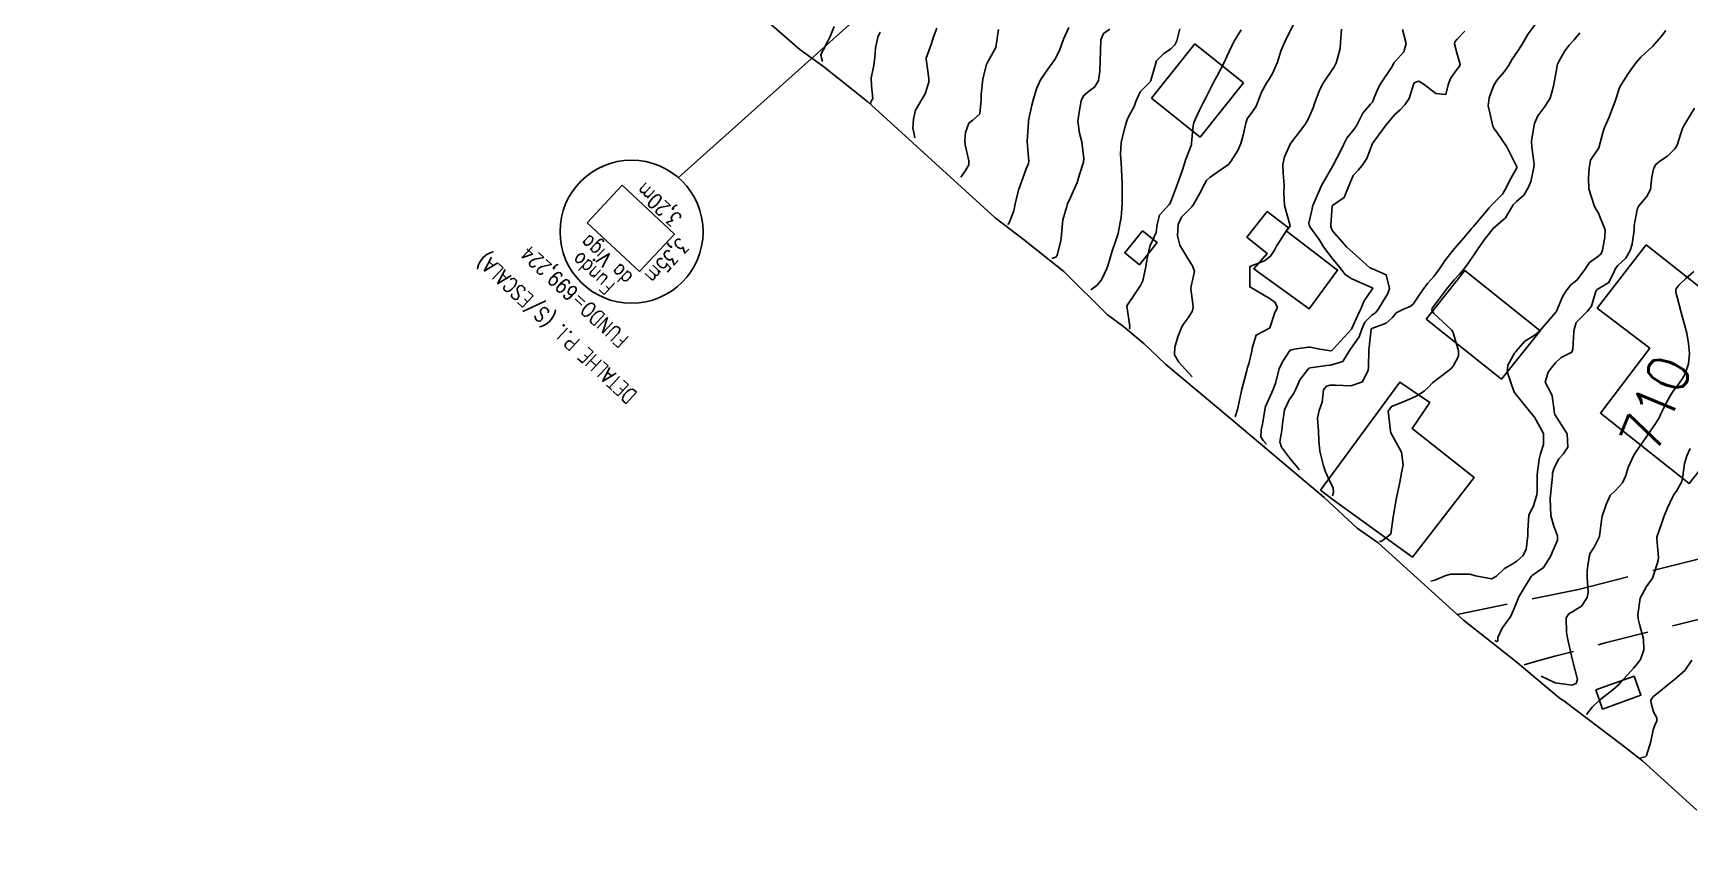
# Model space of a CAD drawing. Header units: metres. Extents: x 298520 to 308411, y 7433745 to 7450750.
# Drawn here: x 301135.2 to 301297.3, y 7442666.3 to 7442745 of the extents above; entities that cross this region are included whole.
import ezdxf
from ezdxf.enums import TextEntityAlignment as Align

# ---------------------------------------------------------------- set-up
doc = ezdxf.new("R2010")
doc.units = ezdxf.units.M
doc.header["$LTSCALE"] = 10
for name, pattern in [('CONTINUO', [0]), ('DASHED', [0.75, 0.5, -0.25]), ('TRACEJADO', [8.7, 8, -0.7])]:
    doc.linetypes.add(name, pattern=pattern)
for name, color, linetype in [('Area', 45, 'Continuous'), ('Cotas', 45, 'Continuous'), ('Curvas de Nivel 1m', 11, 'Continuous'), ('Curvas de Nivel 5m', 15, 'Continuous'), ('Edificações', 30, 'Continuous'), ('TEXTO', 45, 'Continuous'), ('Vias Secundárias', 230, 'DASHED')]:
    doc.layers.add(name, color=color, linetype=linetype)
doc.styles.add('ROMANS', font='romans', dxfattribs={"height": 0.2})
doc.styles.add('Style-STANDARD', font='STANDARD.shx')

msp = doc.modelspace()

# ---------------------------------------------------------------- linework, layer by layer
at = {"layer": 'Area'}
msp.add_polyline3d([(301297.98, 7442668.95, 719.77), (301292.67, 7442673.78, 712.2), (301290.62, 7442675.39, 711.92), (301285.1, 7442679.55, 710.52), (301284.5, 7442679.98, 717.8), (301280.23, 7442683.52, 709.72), (301275.17, 7442687.54, 716.12), (301266.81, 7442695.11, 710.47), (301264.74, 7442696.55, 710.5), (301261.53, 7442699.53, 710.5), (301252.38, 7442707.25, 703.45), (301245.98, 7442712.59, 706.56), (301243.9, 7442714.56, 706.23), (301241.9, 7442716.24, 701.37), (301240.28, 7442717.45, 701.04), (301236.13, 7442721.54, 707.36), (301236.03, 7442721.64, 704.13), (301232.07, 7442724.81, 707.49), (301229.31, 7442726.91, 705.42), (301216.85, 7442738.24, 697.34), (301212.57, 7442741.68, 694.42), (301210.21, 7442743.37, 693.77), (301203.7, 7442749.03, 692.36)], dxfattribs=at)
at = {"layer": 'Curvas de Nivel 1m', "flags": 128}
for points, elevation in [([(301248.6, 7442711.35), (301247.31, 7442712.77), (301246.88, 7442713.5), (301246.91, 7442714.23), (301247.19, 7442715.25), (301247.6, 7442716.22), (301247.81, 7442716.59), (301248.2, 7442717.13), (301248.62, 7442717.79), (301248.7, 7442718.21), (301248.48, 7442719.96), (301248.5, 7442720.21), (301248.82, 7442721.63), (301248.65, 7442722.21), (301248.26, 7442722.77), (301247.41, 7442724.22), (301247.18, 7442725.12), (301247.23, 7442726.23), (301247.57, 7442726.97), (301248.33, 7442727.75), (301248.57, 7442727.96), (301248.74, 7442728.21), (301249.31, 7442729.23), (301249.81, 7442730.2), (301250, 7442730.55), (301250.36, 7442730.88), (301252.18, 7442732.16), (301252.28, 7442732.26), (301252.38, 7442732.4), (301253.08, 7442733.47), (301253.37, 7442734.15), (301253.59, 7442734.97), (301253.84, 7442736.15), (301253.99, 7442736.58), (301254.43, 7442737.21), (301254.82, 7442737.76), (301254.98, 7442738.13), (301255.4, 7442739.19), (301255.9, 7442740.13), (301256.13, 7442740.47), (301256.48, 7442741.01), (301256.96, 7442742.11), (301257.31, 7442743.31), (301257.66, 7442744.1), (301258.54, 7442745.92)], 702), ([(301262.34, 7442699.69), (301262.42, 7442700.04), (301262.4, 7442700.45), (301262.01, 7442701.26), (301261.64, 7442702.05), (301261.44, 7442702.64), (301261.09, 7442704.06), (301261, 7442705.11), (301260.98, 7442706.06), (301260.86, 7442707.29), (301261.04, 7442708.06), (301261.31, 7442708.85), (301261.44, 7442710.06), (301261.75, 7442710.42), (301262.12, 7442710.53), (301262.62, 7442710.54), (301264.12, 7442710.47), (301265.26, 7442710.87), (301265.82, 7442712), (301265.85, 7442712.29), (301265.89, 7442714), (301265.92, 7442714.25), (301266.12, 7442716), (301266.14, 7442716.05), (301266.18, 7442716.08), (301267.59, 7442716.58), (301268.2, 7442717.14), (301268.58, 7442717.59), (301269.28, 7442717.96), (301269.94, 7442718.23), (301270.22, 7442718.46), (301270.83, 7442719.34), (301271.24, 7442719.94), (301271.67, 7442720.5), (301272.25, 7442721.16), (301272.81, 7442721.92), (301273.39, 7442722.79), (301274.28, 7442723.9), (301275.21, 7442724.97), (301275.98, 7442725.88), (301276.13, 7442726.06), (301276.31, 7442726.25), (301277.68, 7442727.86), (301277.97, 7442728.21), (301278.33, 7442728.55), (301278.96, 7442729.22), (301279.34, 7442729.84), (301279.66, 7442730.53), (301280.37, 7442731.8), (301280.39, 7442731.82), (301280.37, 7442731.87), (301279.41, 7442733.84), (301278.42, 7442735.28), (301278.16, 7442735.59), (301278.04, 7442735.86), (301277.73, 7442737.16), (301277.58, 7442737.86), (301277.68, 7442738.64), (301278.12, 7442739.86), (301278.48, 7442740.43), (301279.14, 7442741.19), (301279.59, 7442741.84), (301279.92, 7442742.41), (301280.51, 7442743.27), (301280.74, 7442743.61), (301280.85, 7442743.83), (301281.47, 7442744.88), (301282.18, 7442745.81)], 706), ([(301212.43, 7442742.19), (301212.25, 7442742.81), (301212.26, 7442742.88), (301212.5, 7442743.29), (301212.96, 7442744.19), (301213.17, 7442744.63), (301213.56, 7442745.6)], 694), ([(301221.47, 7442734.73), (301221.35, 7442735.24), (301221.28, 7442735.67), (301221.33, 7442736.54), (301221.53, 7442737.44), (301222.17, 7442738.52), (301222.46, 7442739.01), (301222.83, 7442740.16), (301222.84, 7442740.52), (301222.58, 7442742.43), (301222.58, 7442742.52), (301223.08, 7442743.95), (301223.27, 7442744.51), (301223.61, 7442745.44)], 696), ([(301225.96, 7442730.87), (301226.36, 7442731.42), (301226.75, 7442732.09), (301226.76, 7442732.47), (301226.4, 7442734.04), (301226.34, 7442734.47), (301226.41, 7442735.23), (301226.74, 7442736.14), (301227.15, 7442736.46), (301227.81, 7442737.08), (301227.94, 7442738.46), (301227.94, 7442738.97), (301228.11, 7442740.45), (301228.17, 7442740.76), (301228.49, 7442741.88), (301228.66, 7442742.28), (301228.78, 7442742.45), (301229.39, 7442743.56), (301229.52, 7442744.44), (301229.65, 7442745.32)], 697), ([(301230.56, 7442726.23), (301230.58, 7442726.24), (301230.6, 7442726.28), (301230.7, 7442726.42), (301231.16, 7442727.58), (301231.32, 7442728.42), (301231.65, 7442729.71), (301231.89, 7442730.41), (301232.37, 7442731.69), (301232.57, 7442732.2), (301232.61, 7442732.4), (301232.46, 7442734.35), (301232.45, 7442734.4), (301232.57, 7442736.25), (301232.58, 7442736.4), (301232.91, 7442737.93), (301233.04, 7442738.39), (301233.36, 7442739.5), (301233.76, 7442740.39), (301234.05, 7442740.81), (301234.48, 7442741.44), (301235.17, 7442742.37), (301235.62, 7442743.25), (301236, 7442744.36), (301236.53, 7442745.52)], 698), ([(301234.87, 7442722.92), (301235.25, 7442723.04), (301235.38, 7442723.26), (301235.68, 7442724.37), (301235.78, 7442724.87), (301235.9, 7442726.36), (301235.96, 7442726.71), (301236.33, 7442727.99), (301236.41, 7442728.28), (301236.45, 7442728.36), (301236.57, 7442728.59), (301237.36, 7442730.34), (301237.57, 7442731.13), (301237.96, 7442732.33), (301238.01, 7442732.7), (301237.79, 7442734.34), (301237.57, 7442735.18), (301237.42, 7442736.34), (301237.54, 7442737.24), (301237.75, 7442738.34), (301237.96, 7442738.83), (301238.46, 7442739.26), (301239.08, 7442739.72), (301239.45, 7442740.32), (301239.57, 7442741.23), (301239.6, 7442742.32), (301239.62, 7442743.21), (301239.67, 7442744.32), (301239.94, 7442744.91), (301240.53, 7442745.34)], 699), ([(301242.54, 7442716), (301242.47, 7442716.08), (301242.46, 7442716.14), (301242.5, 7442716.28), (301242.21, 7442718.28), (301243.02, 7442719.48), (301243.55, 7442720.27), (301243.77, 7442720.74), (301244.09, 7442722.26), (301244.11, 7442722.4), (301244.27, 7442723.24), (301244.45, 7442724.09), (301244.53, 7442724.26), (301245.08, 7442725.46), (301245.18, 7442726.25), (301245.4, 7442727.17), (301246.33, 7442728.16), (301246.37, 7442728.2), (301246.39, 7442728.24), (301246.48, 7442728.38), (301247.18, 7442730.23), (301247.64, 7442731.5), (301247.86, 7442732.22), (301247.98, 7442732.62), (301248.4, 7442733.7), (301248.53, 7442734.08), (301248.55, 7442734.21), (301248.69, 7442735.94), (301248.76, 7442736.21), (301249.29, 7442737.35), (301249.71, 7442738.2), (301249.96, 7442738.7), (301250.47, 7442739.69), (301250.73, 7442740.19), (301251.01, 7442740.72), (301251.78, 7442742.17), (301252, 7442742.67), (301252.52, 7442743.78), (301252.64, 7442744.04), (301252.72, 7442744.16), (301253.4, 7442745.28)], 701), ([(301252.82, 7442707.42), (301253.04, 7442708.16), (301253.3, 7442709.34), (301253.47, 7442710.15), (301253.96, 7442711.97), (301253.99, 7442712.14), (301254.02, 7442712.26), (301254.14, 7442712.62), (301254.45, 7442713.85), (301254.49, 7442714.14), (301254.88, 7442715.43), (301256.18, 7442716.09), (301256.21, 7442716.12), (301256.68, 7442717.64), (301256.94, 7442718.11), (301256.74, 7442718.63), (301256.22, 7442718.96), (301254.23, 7442720.14), (301254.25, 7442722.14), (301255.69, 7442722.7), (301256.27, 7442723.15), (301256.66, 7442723.73), (301256.84, 7442724.11), (301257.8, 7442725.6), (301258.18, 7442726.09), (301258.17, 7442726.23), (301257.65, 7442728.1), (301257.57, 7442729.33), (301257.59, 7442730.1), (301257.51, 7442731.25), (301257.48, 7442732.1), (301257.64, 7442732.85), (301258.18, 7442734.09), (301258.41, 7442734.44), (301259.15, 7442735.35), (301259.68, 7442736.08), (301259.94, 7442736.56), (301260.44, 7442737.67), (301260.59, 7442738.07), (301261.08, 7442739.44), (301261.41, 7442740.06), (301262.49, 7442741.68), (301262.62, 7442741.91), (301262.68, 7442742.04), (301263.09, 7442743.46), (301263.11, 7442744.03), (301263.23, 7442745.34)], 703), ([(301255.87, 7442704.75), (301255.56, 7442705.12), (301255.33, 7442705.49), (301255.35, 7442706.13), (301255.49, 7442706.71), (301255.7, 7442708.12), (301255.78, 7442708.44), (301256.1, 7442709.16), (301256.53, 7442710.11), (301256.75, 7442710.74), (301257.13, 7442712.11), (301257.43, 7442712.81), (301258.16, 7442713.91), (301258.28, 7442713.97), (301258.8, 7442714.08), (301259.99, 7442714.25), (301260.16, 7442714.24), (301261.09, 7442714.06), (301262.16, 7442713.9), (301262.28, 7442713.93), (301262.4, 7442714.05), (301264.18, 7442716), (301264.82, 7442717.39), (301265.12, 7442718.01), (301265.45, 7442718.78), (301266.23, 7442719.93), (301266.28, 7442720), (301266.27, 7442720.04), (301266.23, 7442720.06), (301266.14, 7442720.09), (301264.24, 7442720.94), (301263.56, 7442721.35), (301263.04, 7442722.04), (301262.27, 7442722.99), (301261.44, 7442724.05), (301261.02, 7442724.79), (301260.3, 7442725.75), (301260.07, 7442726.07), (301260.01, 7442726.38), (301260.33, 7442727.79), (301260.38, 7442728.02), (301260.4, 7442728.07), (301260.43, 7442728.16), (301261.25, 7442730.06), (301262.37, 7442731.98), (301262.41, 7442732.04), (301263.07, 7442733.36), (301263.41, 7442734.03), (301263.74, 7442734.69), (301264.42, 7442735.53), (301264.63, 7442735.81), (301264.74, 7442736.02), (301265.32, 7442737.12), (301266.07, 7442738), (301266.24, 7442738.21), (301266.45, 7442738.73), (301266.83, 7442739.64), (301267.03, 7442739.99), (301268.1, 7442741.59), (301268.31, 7442741.97), (301268.38, 7442742.09), (301268.5, 7442742.21), (301269.33, 7442743.14), (301269.54, 7442743.96), (301269.19, 7442745.31)], 704), ([(301266.94, 7442695.23), (301267.04, 7442695.25), (301267.23, 7442695.34), (301267.99, 7442695.92), (301268.03, 7442695.97), (301268.27, 7442697.66), (301268.33, 7442697.97), (301268.58, 7442699.38), (301268.69, 7442699.96), (301268.91, 7442701.05), (301269.1, 7442701.96), (301269.25, 7442702.73), (301269.09, 7442703.96), (301268.06, 7442705.88), (301268.03, 7442705.94), (301268.02, 7442705.97), (301268.02, 7442706.02), (301267.78, 7442707.97), (301268.1, 7442708.43), (301269.18, 7442708.88), (301270.11, 7442709.27), (301270.58, 7442709.47), (301271.32, 7442709.94), (301271.72, 7442710.34), (301272.12, 7442710.76), (301273.62, 7442711.91), (301273.9, 7442712.14), (301274.14, 7442712.4), (301274.68, 7442713.37), (301274.67, 7442713.89), (301274.18, 7442715.56), (301274.09, 7442715.81), (301274.03, 7442715.9), (301272.21, 7442717.57), (301272.06, 7442717.93), (301272.09, 7442718.05), (301272.22, 7442718.22), (301273.48, 7442719.91), (301274.24, 7442720.84), (301274.76, 7442721.38), (301275.18, 7442721.89), (301275.64, 7442722.51), (301276.28, 7442723.42), (301276.47, 7442723.69), (301276.59, 7442723.88), (301277.2, 7442724.78), (301278.07, 7442725.85), (301278.31, 7442726.07), (301279.26, 7442726.9), (301279.82, 7442727.84), (301280.01, 7442728.16), (301280.33, 7442728.48), (301281.06, 7442729.1), (301281.49, 7442729.82), (301281.73, 7442730.45), (301282.05, 7442731.81), (301282.06, 7442732.13), (301281.85, 7442733.82), (301281.82, 7442734.41), (301282.03, 7442735.81), (301282.12, 7442736.12), (301282.43, 7442736.88), (301283.1, 7442737.8), (301283.63, 7442738.61), (301283.97, 7442739.79), (301284.28, 7442741.57), (301284.32, 7442741.78), (301284.36, 7442741.91), (301284.5, 7442742.2), (301285.07, 7442743.22), (301285.5, 7442743.77), (301285.99, 7442744.31), (301286.54, 7442744.98)], 707), ([(301271.96, 7442691.37), (301272.34, 7442691.47), (301273.44, 7442691.91), (301273.78, 7442692.02), (301273.89, 7442692.03), (301275.73, 7442692.04), (301275.9, 7442692.02), (301276.34, 7442691.88), (301277.89, 7442691.58), (301278.4, 7442691.85), (301279.17, 7442692.58), (301279.91, 7442693.02), (301280.41, 7442693.33), (301280.97, 7442693.82), (301281.29, 7442694.45), (301281.46, 7442695.81), (301281.46, 7442696.3), (301281.55, 7442697.81), (301281.69, 7442698.1), (301281.98, 7442698.62), (301282.33, 7442699.8), (301282.36, 7442700.17), (301282.36, 7442701.8), (301282.55, 7442703.29), (301282.68, 7442703.8), (301282.98, 7442704.72), (301282.98, 7442705.8), (301282.09, 7442707.4), (301281.76, 7442707.81), (301280.11, 7442709.83), (301279.43, 7442711.84), (301279.49, 7442712.49), (301280.16, 7442713.65), (301280.23, 7442713.76), (301280.27, 7442713.83), (301281.16, 7442714.83), (301282.18, 7442715.46), (301282.6, 7442715.8), (301284.2, 7442717.67), (301284.25, 7442717.73), (301284.27, 7442717.78), (301284.84, 7442719.16), (301285.21, 7442719.77), (301285.67, 7442720.33), (301286.24, 7442720.81), (301286.98, 7442721.75), (301287.48, 7442722.52), (301288.27, 7442723.08), (301288.62, 7442723.38), (301288.76, 7442723.73), (301289, 7442725.02), (301289.01, 7442725.72), (301288.32, 7442727.41), (301288.19, 7442727.6), (301288.11, 7442727.73), (301287.95, 7442728.11), (301287.43, 7442729.74), (301287.39, 7442730.77), (301287.45, 7442731.74), (301287.59, 7442732.53), (301288.4, 7442733.73), (301288.82, 7442735.33), (301288.97, 7442735.72), (301289.41, 7442736.74), (301289.78, 7442737.72), (301289.96, 7442738.21), (301290.47, 7442739.71), (301291.25, 7442740.94), (301291.75, 7442741.7), (301292.08, 7442742.12), (301292.51, 7442742.6), (301293.66, 7442743.67), (301294.53, 7442744.65), (301294.97, 7442745.22)], 708), ([(301278.23, 7442685.55), (301278.42, 7442685.45), (301278.5, 7442685.51), (301278.5, 7442685.85), (301278.93, 7442686.75), (301279.71, 7442687.83), (301279.86, 7442688.08), (301280.37, 7442689.32), (301280.58, 7442689.82), (301281.05, 7442690.65), (301281.78, 7442691.81), (301281.84, 7442691.87), (301281.89, 7442691.9), (301283, 7442692.7), (301283.68, 7442693.78), (301283.93, 7442694.38), (301284.36, 7442695.36), (301284.36, 7442695.78), (301283.96, 7442696.84), (301283.71, 7442697.78), (301283.64, 7442699.44), (301283.67, 7442699.78), (301283.85, 7442701.62), (301283.86, 7442701.78), (301283.88, 7442701.92), (301284.02, 7442702.45), (301284.5, 7442703.31), (301284.9, 7442703.77), (301285.36, 7442704.46), (301285.29, 7442705.77), (301284.09, 7442707.67), (301284.05, 7442707.78), (301283.82, 7442709.49), (301283.7, 7442709.79), (301283.14, 7442710.81), (301283.45, 7442711.79), (301283.74, 7442712.19), (301284.15, 7442712.71), (301284.7, 7442713.23), (301285.76, 7442713.76), (301285.87, 7442714.06), (301285.94, 7442715.76), (301285.97, 7442715.97), (301286.19, 7442716.65), (301287.25, 7442717.74), (301287.69, 7442718.26), (301288.12, 7442719.73), (301288.23, 7442719.88), (301289.39, 7442720.57), (301289.92, 7442721.71), (301290.02, 7442721.95), (301290.26, 7442722.23), (301291.03, 7442722.94), (301291.46, 7442723.7), (301291.66, 7442724.32), (301291.85, 7442725.69), (301291.87, 7442726.13), (301292.16, 7442727.69), (301292.2, 7442727.81), (301292.33, 7442728.07), (301293.06, 7442728.96), (301293.45, 7442729.67), (301293.58, 7442730.89), (301293.76, 7442731.67), (301293.96, 7442732.09), (301294.38, 7442732.45), (301295.12, 7442732.93), (301295.84, 7442733.65), (301296.05, 7442734), (301296.42, 7442735.16), (301296.6, 7442735.64), (301296.74, 7442735.95), (301297.75, 7442737.62)], 709), ([(301287.18, 7442678.3), (301287.75, 7442679.03), (301288.48, 7442679.73), (301289.76, 7442680.73), (301290.28, 7442681.19), (301290.75, 7442681.7), (301291.24, 7442682.24), (301291.79, 7442682.84), (301292.19, 7442683.29), (301292.48, 7442683.68), (301292.79, 7442684.65), (301292.76, 7442685.68), (301292.39, 7442687.14), (301292.25, 7442687.68), (301292.22, 7442688.05), (301292.46, 7442689.68), (301293.07, 7442690.85), (301293.64, 7442691.66), (301293.73, 7442691.83), (301293.9, 7442692.42), (301294.21, 7442693.37), (301294.23, 7442693.66), (301294.06, 7442695.54), (301294.07, 7442695.66), (301294.55, 7442697.07), (301294.76, 7442697.65), (301295.11, 7442698.52), (301295.65, 7442699.64), (301295.78, 7442699.86), (301296, 7442700.17), (301296.53, 7442701.12), (301296.63, 7442701.63), (301296.79, 7442702.88), (301297.01, 7442703.63), (301297.34, 7442704.34)], 711), ([(301292.48, 7442674.08), (301292.92, 7442674.19), (301293.07, 7442674.29), (301293.5, 7442675.67), (301293.53, 7442675.85), (301293.72, 7442676.81), (301293.96, 7442677.44), (301294.08, 7442677.66), (301294.07, 7442678), (301293.74, 7442678.58), (301293.51, 7442679.43), (301293.5, 7442679.67), (301293.57, 7442679.86), (301293.76, 7442680.06), (301295.67, 7442681.64), (301295.73, 7442681.69), (301295.77, 7442681.72), (301296.8, 7442682.61), (301297.51, 7442683.62)], 712)]:
    msp.add_lwpolyline(points, dxfattribs=dict(at, elevation=elevation))
at = {"layer": 'Curvas de Nivel 5m', "flags": 128}
for points, elevation in [([(301217.14, 7442738.06), (301217.13, 7442738.13), (301217.15, 7442738.23), (301217.35, 7442738.58), (301217.23, 7442739.82), (301217.18, 7442740.58), (301217.42, 7442741.64), (301217.54, 7442742.58), (301217.6, 7442743.48), (301217.85, 7442744.58), (301218.06, 7442745.04)], 695), ([(301238.69, 7442719.86), (301239.32, 7442720.32), (301239.72, 7442720.83), (301240.25, 7442721.93), (301240.38, 7442722.31), (301240.8, 7442723.78), (301241, 7442724.3), (301241.36, 7442725.36), (301241.53, 7442726.29), (301241.66, 7442726.94), (301241.75, 7442728.29), (301241.76, 7442729.7), (301241.75, 7442730.29), (301241.69, 7442731.61), (301241.64, 7442732.29), (301241.59, 7442733.09), (301241.65, 7442734.29), (301242.09, 7442735.96), (301242.19, 7442736.28), (301242.24, 7442736.47), (301242.43, 7442736.91), (301242.92, 7442737.8), (301243.1, 7442738.27), (301243.52, 7442739.22), (301244.47, 7442740.18), (301244.51, 7442740.22), (301244.53, 7442740.26), (301244.56, 7442740.34), (301245.1, 7442742.25), (301245.79, 7442742.95), (301246.51, 7442743.43), (301246.92, 7442743.83), (301247.09, 7442744.22), (301247.39, 7442745.37)], 700), ([(301259.11, 7442702.26), (301258.22, 7442703.29), (301257.33, 7442704.46), (301257.18, 7442704.97), (301257.37, 7442706.1), (301257.43, 7442706.74), (301257.65, 7442708.1), (301258.1, 7442709.09), (301258.51, 7442709.68), (301258.7, 7442710.08), (301259.15, 7442711.05), (301259.92, 7442712.07), (301260.03, 7442712.18), (301260.14, 7442712.22), (301261.74, 7442712.45), (301262.14, 7442712.47), (301263.34, 7442712.84), (301264.07, 7442714.02), (301264.16, 7442714.16), (301264.95, 7442715.24), (301265.21, 7442716.01), (301265.51, 7442716.69), (301266.2, 7442717.37), (301266.57, 7442717.63), (301266.85, 7442717.99), (301267.75, 7442719.5), (301267.93, 7442719.97), (301267.6, 7442721.33), (301266.25, 7442721.91), (301265.98, 7442722), (301264.28, 7442723.53), (301263.73, 7442724.03), (301262.3, 7442725.65), (301262.2, 7442725.94), (301262.18, 7442726.04), (301262.17, 7442726.18), (301262.31, 7442728.04), (301262.33, 7442728.09), (301263.47, 7442728.89), (301263.92, 7442730.02), (301264.36, 7442731.04), (301264.84, 7442731.55), (301265.24, 7442732.01), (301265.7, 7442732.69), (301266.18, 7442734), (301266.24, 7442734.16), (301266.41, 7442734.39), (301267.59, 7442735.98), (301268.43, 7442737), (301268.95, 7442737.46), (301269.43, 7442737.96), (301269.83, 7442738.58), (301270.25, 7442739.95), (301270.33, 7442740.1), (301270.48, 7442740.18), (301270.78, 7442740.25), (301271.31, 7442739.94), (301272.46, 7442739.06), (301273.42, 7442738.95), (301273.67, 7442739.91), (301273.88, 7442740.51), (301274.49, 7442741.39), (301274.72, 7442741.67), (301274.84, 7442741.9), (301274.51, 7442743.04), (301274.29, 7442743.9), (301274.32, 7442744.1), (301274.53, 7442744.37), (301275.29, 7442745.14)], 705), ([(301282.76, 7442682.06), (301284.14, 7442681.41), (301285.77, 7442681.18), (301286.17, 7442681.35), (301286.31, 7442681.75), (301285.8, 7442683.76), (301285.32, 7442685.77), (301285.24, 7442686.36), (301285.2, 7442687.77), (301285.45, 7442688.17), (301285.86, 7442688.38), (301286.71, 7442688.9), (301287.26, 7442689.75), (301287.34, 7442690.28), (301287.25, 7442691.75), (301287.26, 7442692.39), (301287.44, 7442693.74), (301287.56, 7442694.11), (301287.93, 7442694.67), (301288.46, 7442695.73), (301288.63, 7442697.06), (301288.74, 7442697.73), (301289.12, 7442698.86), (301289.5, 7442699.72), (301290, 7442700.2), (301290.73, 7442700.97), (301291.04, 7442701.7), (301291.27, 7442702.46), (301291.83, 7442703.69), (301291.91, 7442703.83), (301292.05, 7442704.03), (301293.21, 7442705.67), (301294.08, 7442706.96), (301294.33, 7442707.41), (301294.44, 7442707.66), (301294.99, 7442708.76), (301295.48, 7442709.65), (301295.73, 7442710.03), (301296.12, 7442710.53), (301296.6, 7442711.17), (301296.85, 7442711.63), (301297.16, 7442712.62), (301297.26, 7442713.63), (301297.19, 7442714.62), (301297, 7442715.63), (301296.56, 7442717.27), (301296.46, 7442717.64), (301296.22, 7442718.53), (301295.92, 7442719.64), (301295.95, 7442719.93), (301296.24, 7442720.31), (301296.93, 7442720.95), (301297.71, 7442721.63)], 710)]:
    msp.add_lwpolyline(points, dxfattribs=dict(at, elevation=elevation))
at = {"layer": 'Edificações'}
for points in [[(301244.63, 7442738.59), (301249.38, 7442734.79), (301253.62, 7442740.1), (301248.87, 7442743.9)], [(301255.95, 7442727.53), (301253.95, 7442725.01), (301255.93, 7442723.42), (301254.64, 7442721.92), (301260.04, 7442717.98), (301262.83, 7442721.79), (301257.8, 7442725.64), (301258.02, 7442725.92)], [(301243.73, 7442725.63), (301245.19, 7442724.47), (301243.46, 7442722.3), (301242, 7442723.46)], [(301293.04, 7442724.24), (301288.25, 7442718.06), (301293.39, 7442714.14), (301288.56, 7442707.79), (301297.25, 7442700.92), (301306.99, 7442713.24)], [(301271.49, 7442717), (301278.86, 7442711.1), (301282.65, 7442715.84), (301275.27, 7442721.73)], [(301261.15, 7442700.25), (301268.94, 7442710.83), (301271.86, 7442708.82), (301270.12, 7442706.28), (301276.19, 7442701.5), (301270.16, 7442693.7), (301262.41, 7442699.31)], [(301288.1, 7442680.72), (301288.76, 7442678.85), (301292.51, 7442680.19), (301291.85, 7442682.06)]]:
    msp.add_lwpolyline(points, close=True, dxfattribs=at)
at = {"layer": 'TEXTO', "linetype": 'TRACEJADO', "flags": 128}
msp.add_lwpolyline([(301194.53, 7442721.65), (301189.41, 7442726.42)], dxfattribs=at)
at = {"layer": 'TEXTO', "linetype": 'CONTINUO'}
for points in [[(301363.37, 7442878.4, 0), (301198.32, 7442730.84, 0)], [(301194.53, 7442721.65, 0), (301197.94, 7442725.3, 0), (301192.82, 7442730.08, 0), (301189.41, 7442726.42, 0)]]:
    msp.add_polyline3d(points, dxfattribs=at)
msp.add_circle((301193.74, 7442725.54), 7, dxfattribs=at)
at = {"layer": 'Vias Secundárias'}
for points in [[(301465.55, 7442973.32, 0), (301478.59, 7442967.28, -0.011668)], [(301274.54, 7442688.11), (301286.4, 7442690.54), (301304.34, 7442695.1, 0.00115)]]:
    msp.add_lwpolyline(points, format="xyb", dxfattribs=at)
at = {"layer": 'Vias Secundárias', "elevation": 697.38}
msp.add_lwpolyline([(301307.76, 7442689.91, 0.010626), (301280.74, 7442683.09)], format="xyb", dxfattribs=at)

# ---------------------------------------------------------------- texts
at = {"layer": 'Cotas', "style": 'Style-STANDARD'}
msp.add_text('710', height=4, rotation=67.4905, dxfattribs=at).set_placement((301293.97, 7442708.77, 710), align=Align.MIDDLE_CENTER)
at = {"layer": 'TEXTO', "style": 'ROMANS', "width": 0.8}
for s, rotation, p in [('3,20m', 137, (301198.78, 7442726.96)), ('da Viga', 137, (301193.95, 7442721.21)), ('3,35m', 227, (301198.43, 7442725.05)), ('DETALHE P.I. (S/ESCALA)', 137, (301194.37, 7442709.69)), ('FUNDO=699,224', 137, (301193.57, 7442715.16)), ('Fundo', 137, (301192.23, 7442720.35))]:
    msp.add_text(s, height=1.5, rotation=rotation, dxfattribs=at).set_placement(p)

doc.saveas('drawing.dxf')
